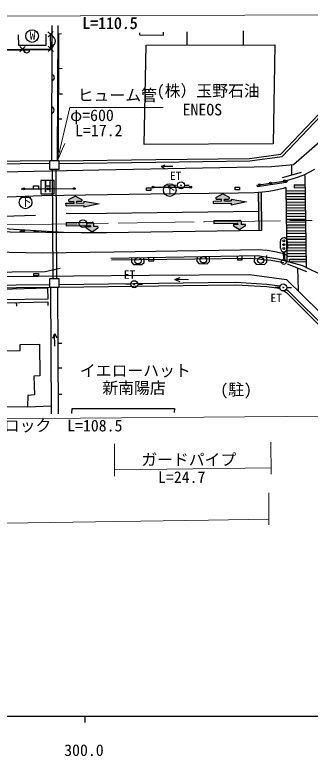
# Model space of a CAD drawing. Units: millimetres at full size, sheet at 1:1000; details may follow other scales. Extents: x -36168206 to 680000, y -213619760 to 380000.
# Drawn here: x 356937 to 403542, y 198715 to 315543 of the extents above; entities that cross this region are included whole.
import ezdxf
from ezdxf.enums import TextEntityAlignment as Align

# ---------------------------------------------------------------- set-up
doc = ezdxf.new("R2010")
doc.units = ezdxf.units.MM
doc.header["$LTSCALE"] = 1000
doc.linetypes.add('CHAIN', pattern=[18.5, 12, -1.5, 3.5, -1.5])
for name, color, linetype, lineweight in [('M-BGD', 7, 'Continuous', 25), ('M-BGD-EXST', 7, 'Continuous', 25), ('M-BMK', 2, 'CHAIN', 13), ('M-BMK-HTXT', 7, 'Continuous', 13), ('M-BMK-SRVR', 3, 'Continuous', 25), ('M-STR-HTXT', 7, 'Continuous', 13), ('M-STR-STRC', 7, 'Continuous', 25), ('M-TTL-BAND', 7, 'Continuous', 25)]:
    doc.layers.add(name, color=color, linetype=linetype, lineweight=lineweight)
doc.styles.add('ＭＳ ゴシック', font='')
doc.styles.get('ＭＳ ゴシック').set_extended_font_data('MS Gothic')

# ---------------------------------------------------------------- blocks, each defined once
blk = doc.blocks.new('open_arrow')
at = {"color": 0, "linetype": 'Continuous', "lineweight": -2}
blk.add_lwpolyline([(7.5, 1.25), (0, 0), (7.5, -1.25)], dxfattribs=at)

msp = doc.modelspace()

# ---------------------------------------------------------------- hatches: boundary and pattern name
at = {"layer": 'M-BGD'}
for points in [[(383119, 288682, 1), (383219, 288682, 1)], [(375726, 273094, 1), (375826, 273094, 1)]]:
    msp.add_hatch(color=256, dxfattribs=at).paths.add_polyline_path(points)
h = msp.add_hatch(color=256, dxfattribs=at)
edge = h.paths.add_edge_path()
edge.add_ellipse((399300, 272576), major_axis=(-47.4, -15.8), ratio=1, start_angle=161.60305, end_angle=-18.39695)
at = {"layer": 'M-STR-STRC'}
for points in [[(401013, 288739), (401019, 288289), (402720, 288311), (402714, 288761)], [(395433, 281569), (395883, 281576), (395801, 287576), (395352, 287537)], [(402726, 287861), (399727, 287822), (399733, 287372), (402732, 287412)], [(366273, 286149), (366277, 285874), (365012, 285856), (365018, 285458), (367829, 285499), (367833, 285224), (370223, 285733), (367819, 286172), (367823, 285897), (366744, 285881), (366740, 286156), (367409, 286166, 0.77336), (367478, 286448), (366494, 286978), (365456, 286421, 0.78564), (365529, 286138)], [(389539, 286493), (389543, 286218), (388278, 286200), (388284, 285802), (391094, 285843), (391098, 285568), (393489, 286077), (391085, 286516), (391089, 286241), (390009, 286225), (390005, 286500), (390675, 286510, 0.77336), (390744, 286792), (389760, 287322), (388722, 286765, 0.78564), (388795, 286483)], [(402738, 286962), (399739, 286922), (399745, 286472), (402744, 286512)], [(402750, 286062), (399751, 286023), (399757, 285573), (402756, 285612)], [(402762, 285162), (399763, 285123), (399769, 284673), (402768, 284712)], [(402774, 284262), (399775, 284223), (399781, 283773), (402780, 283812)], [(368872, 282153), (368253, 282144, 0.74206), (368200, 281960), (369134, 281356), (370050, 281986, 0.74206), (369992, 282169), (369372, 282160), (369365, 282660, 0.41388), (369162, 282857), (365056, 282797), (365064, 282297), (368769, 282351, -0.41421), (368871, 282253)], [(392138, 282497), (391518, 282488, 0.74206), (391466, 282304), (392400, 281700), (393316, 282330, 0.74206), (393258, 282513), (392638, 282504), (392631, 283004, 0.41388), (392428, 283201), (388322, 283141), (388329, 282641), (392035, 282695, -0.41421), (392137, 282597)], [(402786, 283362), (399787, 283323), (399793, 282873), (402792, 282912)], [(358612, 281660), (358033, 281697), (357663, 281296), (358270, 281290)], [(360497, 281268), (360734, 281524), (360155, 281561), (359890, 281274)], [(402798, 282462), (399798, 282423), (399804, 281973), (402804, 282012)], [(402810, 281562), (399810, 281523), (399816, 281073), (402816, 281112)], [(362117, 281252), (362724, 281246), (362856, 281388), (362277, 281425)], [(365515, 281218), (364399, 281290), (364344, 281230)], [(402822, 280662), (399822, 280623), (399828, 280173), (402828, 280212)], [(402834, 279762), (399834, 279723), (399840, 279273), (402840, 279312)], [(402846, 278862), (399846, 278823), (399852, 278373), (402852, 278412)], [(402858, 277962), (399858, 277923), (399864, 277473), (402864, 277512)], [(402870, 277062), (400253, 277028), (400259, 276578), (402876, 276612)]]:
    msp.add_hatch(color=256, dxfattribs=at).paths.add_polyline_path(points)

# ---------------------------------------------------------------- linework, layer by layer
at = {"layer": 'M-BGD'}
for p, q in [((362801, 313849), (362733, 292592)), ((363701, 313846), (363633, 292589)), ((362170, 312887), (363020, 312055)), ((362175, 312049), (363011, 312904)), ((364329, 312548), (363838, 312475)), ((384056, 312843), (384062, 310765)), ((392956, 313028), (392963, 310794)), ((358573, 309709), (357716, 310543)), ((357734, 309702), (358564, 310554)), ((362190, 310600), (363047, 309766)), ((363028, 310606), (362198, 309754)), ((364404, 307058), (363821, 307060)), ((364458, 303043), (363809, 303045)), ((364340, 299115), (363797, 299117)), ((362808, 291189), (362937, 273976)), ((363408, 291189), (363537, 273976)), ((380010, 291660), (380602, 291348)), ((382619, 288678), (381869, 288673)), ((383719, 288685), (384469, 288690)), ((395127, 288715), (395164, 288468)), ((399815, 289447), (399890, 289208)), ((357949, 288103), (361204, 288121)), ((361204, 288121), (366577, 288151)), ((378418, 288254), (378418, 287854)), ((378524, 288374), (384923, 288396)), ((392383, 288390), (392383, 287990)), ((360656, 274790), (360656, 274390)), ((382190, 273859), (382994, 273535)), ((362573, 272576), (362672, 252664)), ((363673, 272581), (363772, 252669)), ((375226, 273094), (374476, 273094)), ((376326, 273094), (377076, 273094)), ((398750, 272576), (398000, 272576)), ((399850, 272576), (400600, 272576)), ((357236, 269646), (357223, 270213)), ((363211, 265246), (362876, 264557)), ((363243, 263350), (363211, 265246)), ((363211, 265246), (363570, 264629)), ((364346, 263762), (363717, 263759)), ((364369, 259864), (363736, 259861)), ((364352, 255699), (363757, 255696)), ((358965, 253771), (362666, 253916))]:
    msp.add_line(p, q, dxfattribs=at)
for points in [[(363884, 292539), (379189, 292725), (393985, 292908), (398915, 293597), (405923, 300946), (408134, 305852), (408257, 313146)], [(363884, 292139), (379194, 292325), (394015, 292508), (399108, 293220), (406259, 300719), (408533, 305763), (408657, 313139)], [(344902, 305075), (344794, 309924), (349434, 310008), (362617, 310184), (362592, 312475)], [(357483, 312365), (357522, 310752), (361903, 310779), (361890, 312470)], [(363838, 312475), (363781, 293975), (364104, 293992)], [(376603, 312726), (376603, 312391), (380405, 312357), (380421, 312809)], [(344982, 295263), (345013, 305074), (345000, 309829), (362789, 310058)], [(362484, 292516), (343694, 292316), (319063, 291971), (307078, 291853)], [(362484, 292116), (343698, 291916), (319068, 291571), (307176, 291454)], [(381853, 291660), (380010, 291660), (380625, 291928)], [(399815, 289447), (401213, 289836), (402573, 290350), (404251, 291228)], [(359884, 288114), (359874, 288603), (360666, 288586), (360669, 288118)], [(395127, 288715), (399692, 289408), (399815, 289447)], [(395164, 288468), (399749, 289164), (399890, 289208)], [(378418, 287854), (377718, 287854), (377718, 288254), (378418, 288254)], [(392383, 287990), (391683, 287990), (391683, 288390), (392383, 288390)], [(372109, 277205), (395226, 277613), (398411, 277070), (402312, 276032), (405871, 274310), (407730, 272487), (409763, 269198), (410795, 266949), (411453, 264569), (411890, 261696), (411920, 253375)], [(372177, 276913), (394050, 277197), (397377, 276900), (399364, 276494)], [(375356, 277262), (375344, 276547), (375656, 276173), (376981, 276173), (377331, 276535), (377318, 277297)], [(378047, 277310), (378055, 276777), (378877, 276773), (378867, 277324)], [(385709, 277445), (385677, 276731), (385979, 276347), (387303, 276311), (387662, 276663), (387671, 277480)], [(392046, 277557), (392047, 276945), (392803, 276940), (392792, 277570)], [(394748, 277604), (394705, 276640), (395006, 276257), (396330, 276221), (396690, 276573), (396702, 277639)], [(364088, 275571), (361717, 275024), (346004, 274891), (336491, 276632)], [(360656, 274390), (359956, 274390), (359956, 274790), (360656, 274790)], [(363859, 273046), (375666, 273188), (387422, 273366), (391832, 273388), (396716, 273110), (398771, 272854), (398812, 272830)], [(384331, 273797), (382190, 273859), (383017, 274160)], [(311505, 252029), (311598, 270462), (335855, 270576), (335836, 272769), (362455, 273023)], [(311904, 252027), (311996, 270064), (336259, 270178), (336240, 272373), (362459, 272623)], [(363859, 272646), (375672, 272788), (387426, 272966), (391821, 272988), (396680, 272711), (398640, 272467), (398785, 272383)], [(399761, 272277), (400026, 272123), (406581, 265581), (408892, 260220), (408960, 253222)], [(399386, 272033), (399780, 271803), (406244, 265352), (408493, 260135), (408560, 253218)], [(344410, 269912), (362150, 270328), (362158, 269754)], [(365935, 252736), (365974, 253509), (382132, 253521), (382090, 252886)]]:
    msp.add_lwpolyline(points, dxfattribs=at)
for points in [[(377644, 310745), (397971, 310810), (397695, 295238), (377348, 295098)], [(362484, 292589), (363884, 292589), (363884, 291189), (362484, 291189)], [(362459, 273976), (363859, 273976), (363859, 272576), (362459, 272576)], [(354754, 272244), (354804, 270656), (362185, 270796), (362127, 272459)], [(347814, 265418), (351969, 265418), (351945, 262584), (357757, 262632), (357781, 263593), (360822, 263631), (360873, 258639), (359944, 258614), (360031, 255644), (358989, 255541), (358965, 253771), (352068, 253733), (351982, 255454), (346019, 255473), (346019, 258492), (347965, 258570)]]:
    msp.add_lwpolyline(points, close=True, dxfattribs=at)
for centre, radius in [((359674, 312203), 1000), ((383169, 288682), 550), ((383169, 288682), 50), ((395529, 288776), 150), ((397256, 289038), 150), ((399473, 289375), 150), ((358344, 288105), 150), ((362208, 288127), 150), ((366299, 288150), 150), ((378743, 288375), 150), ((381314, 288384), 150), ((384684, 288396), 150), ((376361, 276785), 500), ((386700, 276940), 500), ((395728, 276850), 500), ((375776, 273094), 550), ((375776, 273094), 50), ((399300, 272576), 550), ((399300, 272576), 50)]:
    msp.add_circle(centre, radius, dxfattribs=at)
for centre, radius, start, end in [((362483, 311410), 850, 291.21245, 68.42258), ((358808, 310071), 519, 187.92227, 353.55197), ((362668, 305620), 514, 281.79362, 77.84141), ((362553, 300519), 572, 290.87744, 68.75759)]:
    msp.add_arc(centre, radius, start, end, dxfattribs=at)
at = {"layer": 'M-BGD-EXST'}
for p, q in [((363163, 289450), (361063, 289450)), ((361063, 289450), (361063, 287350)), ((363163, 287350), (363163, 289450)), ((361063, 287350), (363163, 287350))]:
    msp.add_line(p, q, dxfattribs=at)
for centre in [(381384, 287927), (358626, 285990)]:
    msp.add_circle(centre, 1000, dxfattribs=at)
at = {"layer": 'M-BMK'}
msp.add_lwpolyline([(67031, 278454), (86431, 278732), (154330, 279595), (234206, 280827), (294708, 281532), (354723, 282454), (386841, 282929), (413656, 283279), (452005, 283873), (472541, 284227), (535201, 285043), (568037, 285558)], dxfattribs=at)
at = {"layer": 'M-BMK-SRVR'}
msp.add_circle((367677, 282645), 600, dxfattribs=at)
at = {"layer": 'M-STR-HTXT'}
for p, q in [((410057, 315543), (307171, 315136)), ((410032, 252302), (313706, 251559)), ((372643, 247955), (372662, 242816)), ((397334, 248206), (397402, 243144)), ((397389, 244155), (372658, 243828)), ((397030, 240239), (397013, 235174))]:
    msp.add_line(p, q, dxfattribs=at)
for points in [[(363643, 292467), (365617, 300914), (380366, 300914)], [(307367, 234721), (355432, 235459), (387495, 235933), (397016, 236058)]]:
    msp.add_lwpolyline(points, dxfattribs=at)
at = {"layer": 'M-STR-STRC'}
for p, q in [((400570, 291899), (400577, 290255)), ((402118, 290700), (399140, 289839)), ((402695, 290210), (402887, 275754)), ((401013, 288739), (402714, 288761)), ((395352, 287537), (395433, 281569)), ((395801, 287576), (395883, 281576)), ((399720, 288315), (399875, 276681)), ((399727, 287822), (402726, 287861)), ((399733, 287372), (402732, 287412)), ((366494, 286978), (365456, 286421)), ((366494, 286978), (367478, 286448)), ((389760, 287322), (388722, 286765)), ((388795, 286483), (389539, 286493)), ((389543, 286218), (389539, 286493)), ((389760, 287322), (390744, 286792)), ((390005, 286500), (390675, 286510)), ((390009, 286225), (390005, 286500)), ((390009, 286225), (391089, 286241)), ((391085, 286516), (391089, 286241)), ((391085, 286516), (393489, 286077)), ((399739, 286922), (402738, 286962)), ((399745, 286472), (402744, 286512)), ((365012, 285856), (366277, 285874)), ((365018, 285458), (365012, 285856)), ((365018, 285458), (367829, 285499)), ((365529, 286138), (366273, 286149)), ((366277, 285874), (366273, 286149)), ((366740, 286156), (367409, 286166)), ((366744, 285881), (366740, 286156)), ((366744, 285881), (367823, 285897)), ((367819, 286172), (367823, 285897)), ((367819, 286172), (370223, 285733)), ((367829, 285499), (367833, 285224)), ((370223, 285733), (367833, 285224)), ((388278, 286200), (389543, 286218)), ((388284, 285802), (388278, 286200)), ((388284, 285802), (391094, 285843)), ((391094, 285843), (391098, 285568)), ((393489, 286077), (391098, 285568)), ((399751, 286023), (402750, 286062)), ((399757, 285573), (402756, 285612)), ((399763, 285123), (402762, 285162)), ((360181, 283896), (355036, 283757)), ((399769, 284673), (402768, 284712)), ((399775, 284223), (402774, 284262)), ((365056, 282797), (369162, 282857)), ((365056, 282797), (365064, 282297)), ((388322, 283141), (392428, 283201)), ((388322, 283141), (388329, 282641)), ((392631, 283004), (392638, 282504)), ((399781, 283773), (402780, 283812)), ((399787, 283323), (402786, 283362)), ((399793, 282873), (402792, 282912)), ((358033, 281697), (357663, 281296)), ((358612, 281660), (358270, 281290)), ((360155, 281561), (359890, 281274)), ((365064, 282297), (368769, 282351)), ((368200, 281960), (369134, 281356)), ((368872, 282153), (368253, 282144)), ((368871, 282253), (368872, 282153)), ((369134, 281356), (370050, 281986)), ((369365, 282660), (369372, 282160)), ((369992, 282169), (369372, 282160)), ((388329, 282641), (392035, 282695)), ((391466, 282304), (392400, 281700)), ((392138, 282497), (391518, 282488)), ((392137, 282597), (392138, 282497)), ((392400, 281700), (393316, 282330)), ((393258, 282513), (392638, 282504)), ((399798, 282423), (402798, 282462)), ((399804, 281973), (402804, 282012)), ((399810, 281523), (402810, 281562)), ((360734, 281524), (360497, 281268)), ((362277, 281425), (362117, 281252)), ((362856, 281388), (362724, 281246)), ((364399, 281290), (364344, 281230)), ((399816, 281073), (402816, 281112)), ((399822, 280623), (402822, 280662)), ((398842, 278764), (398835, 279864)), ((399828, 280173), (402828, 280212)), ((399834, 279723), (402834, 279762)), ((399840, 279273), (402840, 279312)), ((399935, 279871), (399942, 278771)), ((399296, 278217), (399304, 277004)), ((399496, 278218), (399504, 277005)), ((399846, 278823), (402846, 278862)), ((399852, 278373), (402852, 278412)), ((399858, 277923), (402858, 277962)), ((399864, 277473), (402864, 277512)), ((399920, 276278), (402981, 275092)), ((401544, 275649), (401621, 272075))]:
    msp.add_line(p, q, dxfattribs=at)
for points in [[(409547, 298413), (408363, 298412), (400903, 291908), (397461, 291573), (370201, 291079), (334488, 290347), (333306, 287926), (319046, 287776), (319046, 290150), (309650, 290047), (309612, 287839), (307571, 286299), (306460, 286282)], [(401013, 288739), (401019, 288289), (402720, 288311)], [(399720, 288315), (399273, 288168), (397909, 287865), (396992, 287722), (396034, 287596), (394773, 287487), (392167, 287420), (378454, 287293), (361180, 287042), (346256, 286465), (330267, 285799), (325603, 285636)], [(395392, 284569), (371388, 284212), (367433, 284199), (365036, 284217)], [(395883, 281576), (371416, 281212), (367424, 281199), (350599, 281366), (327669, 281441), (298145, 281585), (321803, 282557), (330997, 282919), (339275, 282999), (356785, 281777), (365515, 281218)], [(346173, 278379), (347095, 278382), (350768, 278238), (361237, 278061), (372616, 278189), (382477, 278351), (392568, 278511), (395317, 278580), (396756, 278433), (397982, 278233), (399149, 277962), (399862, 277672)], [(402876, 276612), (400259, 276578), (400253, 277028), (402870, 277062)], [(312842, 273907), (339420, 274178), (355052, 274292), (366212, 274419), (378123, 274532), (393962, 274618), (399814, 273851), (407577, 266221), (410194, 260363)]]:
    msp.add_lwpolyline(points, dxfattribs=at)
for centre, radius in [((399390, 279942), 150), ((399394, 279322), 150), ((399399, 278702), 150), ((399407, 276617), 400)]:
    msp.add_circle(centre, radius, dxfattribs=at)
for centre, radius, start, end in [((365527, 286288), 150, 118.21454, 270.83319), ((367407, 286316), 150, 270.83319, 61.70137), ((388793, 286632), 150, 118.21454, 270.83319), ((390673, 286660), 150, 270.83319, 61.70137), ((369165, 282657), 200, 0.89754, 90.83319), ((392431, 283001), 200, 0.89754, 90.83319), ((368254, 282044), 100, 90.83319, 237.14313), ((368771, 282251), 100, 0.83319, 90.83319), ((369993, 282069), 100, 304.52326, 90.83319), ((391520, 282388), 100, 90.83319, 237.14313), ((392037, 282595), 100, 0.83319, 90.83319), ((393259, 282413), 100, 304.52326, 90.83319), ((399385, 279867), 550, 90.38384, 180.38384), ((399385, 279867), 550, 0.38384, 90.38384), ((399392, 278767), 550, 180.38384, 270.38384), ((399392, 278767), 550, 270.38384, 0.38384)]:
    msp.add_arc(centre, radius, start, end, dxfattribs=at)
at = {"layer": 'M-TTL-BAND'}
for p, q in [((40000, 205000), (579000, 205000)), ((368000, 205000), (368000, 204000))]:
    msp.add_line(p, q, dxfattribs=at)

# ---------------------------------------------------------------- block references
at = {"layer": 'M-STR-HTXT', "xscale": 400, "yscale": 400, "rotation": 76.8}
msp.add_blockref('open_arrow', (363643, 292467), dxfattribs=at)

# ---------------------------------------------------------------- texts
at = {"layer": 'M-BGD', "style": 'ＭＳ ゴシック'}
for s, p in [('W', (359293, 311216)), ('ET', (381435, 289123)), ('ET', (374134, 273549)), ('ET', (397282, 269871))]:
    msp.add_text(s, height=1320, dxfattribs=at).set_placement(p, align=Align.BOTTOM_LEFT)
at = {"layer": 'M-BGD-EXST', "style": 'ＭＳ ゴシック'}
for s, height, p in [('H', 1833, (361516, 287042)), ('下', 1320, (380531, 286940)), ('下', 1320, (357774, 285003))]:
    msp.add_text(s, height=height, dxfattribs=at).set_placement(p, align=Align.BOTTOM_LEFT)
at = {"layer": 'M-BMK-HTXT', "style": 'ＭＳ ゴシック'}
for s, p in [('(株）玉野石油', (379331, 302108)), ('ENEOS', (383411, 299136)), ('イエローハット', (367199, 258013)), ('新南陽店', (370742, 255282)), ('(駐)', (389352, 255019))]:
    msp.add_text(s, height=1833, dxfattribs=at).set_placement(p, align=Align.BOTTOM_LEFT)
at = {"layer": 'M-STR-HTXT', "style": 'ＭＳ ゴシック'}
for s, p in [('L=110.5', (367563, 312740)), ('L=110.5', (367622, 312799)), ('ヒューム管', (366866, 301414)), ('φ=600', (365673, 298253)), ('φ=600', (365673, 298253)), ('L=17.2', (366447, 295859)), ('L=17.2', (366447, 295859)), ('点字ブロック  L=108.5', (347697, 249344)), ('ガードパイプ', (376882, 243982)), ('L=24.7', (379527, 241215))]:
    msp.add_text(s, height=1833, dxfattribs=at).set_placement(p, align=Align.BOTTOM_LEFT)
at = {"layer": 'M-TTL-BAND', "style": 'ＭＳ ゴシック'}
msp.add_text('300.0', height=1833, dxfattribs=at).set_placement((367844, 198195), align=Align.BOTTOM_CENTER)

doc.saveas('drawing.dxf')
